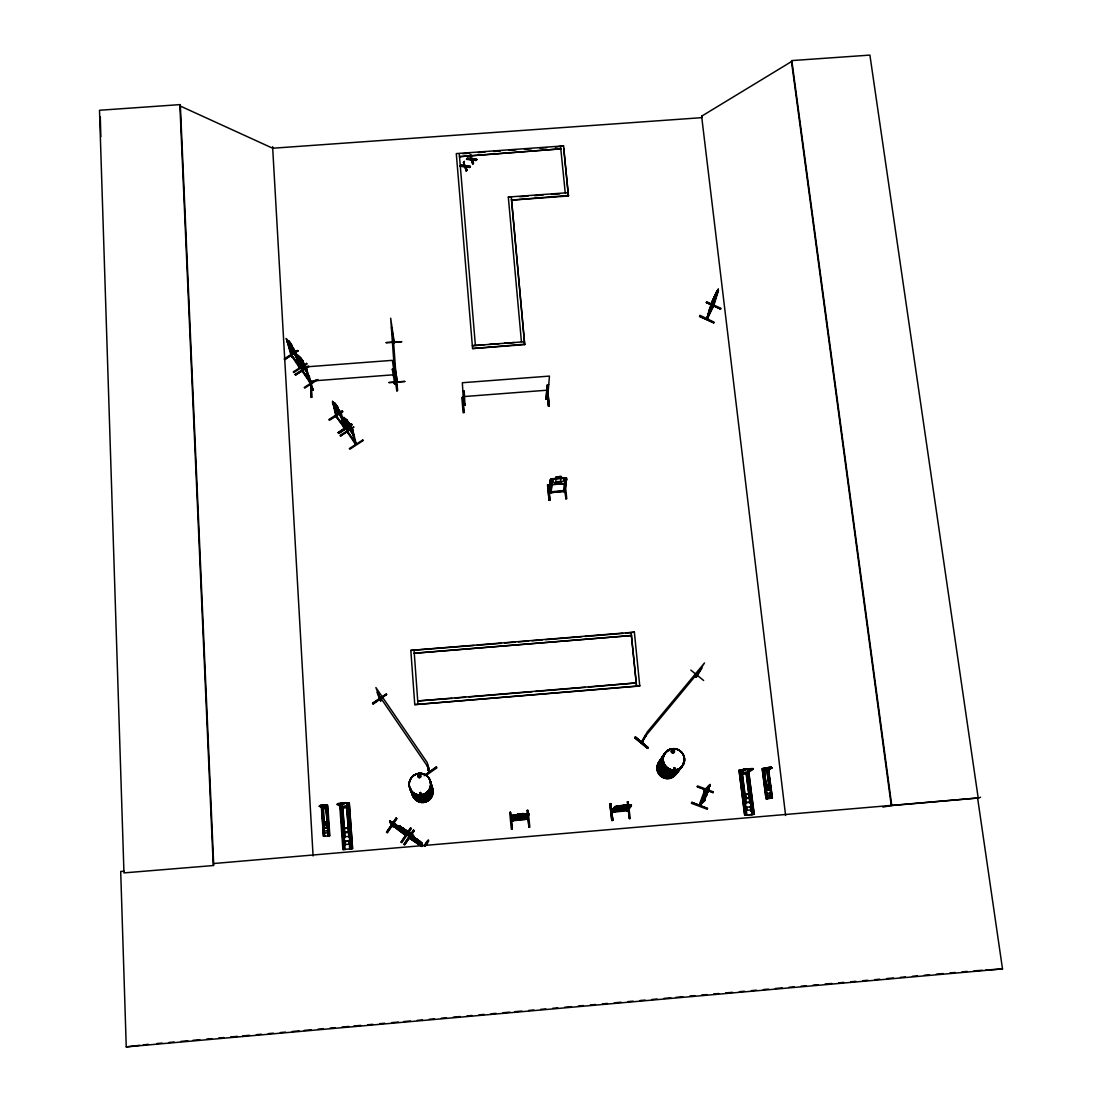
<?xml version="1.0" encoding="UTF-8"?>
<svg xmlns="http://www.w3.org/2000/svg" width="1102" height="1102" viewBox="0 0 1102 1102"><rect width="100%" height="100%" fill="white"/><g stroke="black" fill="none" stroke-linecap="round" stroke-linejoin="round"><path stroke-width="1.5" d="M707.883 791.401L707.525 791.925M568.439 195.977L568.205 192.685L508.311 197.038L511.3 196.817L524.69 344.623L472.579 348.563L456.283 153.591L563.563 145.905L568.439 195.977L511.535 200.109L568.48 195.44M549.981 483.323L550.504 479.439L552.35 478.723L550.408 479.494L550.077 483.365M671.779 751.22L672.757 752.57M671.862 751.592L672.33 750.586M674.383 767.584L673.914 768.962L675.361 768.948M674.093 751.33L673.804 752.225M673.845 768.246L674.148 769.044M675.54 768.328L675.402 769.031M552.35 478.723L564.927 477.786L561.111 478.309M710.101 784.624L707.071 788.302L702.897 801.788L702.993 800.451M702.718 801.719L702.814 800.383M555.931 479.081L561.028 478.585M521.411 341.537L508.311 197.038M524.428 341.758L472.331 345.697L484.095 344.802M418.374 776.276L418.498 775.367M418.416 776.8L420.055 777.13L420.358 775.767M420.551 776.373L419.89 775.064M419.779 793.082L419.848 793.798M420.248 793.523L420.303 792.751M326.729 822.726L324.966 822.409L324.663 824.186M560.574 146.69L565.243 192.905M563.563 145.905L555.422 147.062M546.289 399.117L546.027 397.863L547.694 397.836M547.735 398.359L546.11 398.965L547.295 385.342L548.7 384.694L547.239 384.805L546.041 398.566L547.735 398.359L545.903 398.469M510.515 812.215L512.278 828.911L511.342 829.103L509.675 812.298L510.515 812.215L512.168 828.938M547.474 397.794L547.529 398.855L546.11 398.965C546.385 396.624 548.149 398.828 546.33 398.552M549.278 405.977L547.722 391.003L549.292 406.004L548.424 406.073L547.06 391.045M512.003 815.576L526.839 813.607L511.796 815.397L511.672 817.064L513.628 817.188M511.562 819.241L511.686 817.629M511.466 820.012L511.975 815.384M526.329 818.717L527.114 814.295L528.643 814.13L527.899 819.13L511.603 820.88L511.962 815.907L513.504 815.742L513.27 820.701L511.617 820.714M411.129 838.319L410.467 838.994M393.772 826.459L389.943 821.238L393.524 826.128M548.328 484.77L549.953 500.184L549.072 500.267L547.542 484.894L548.452 484.577L549.953 500.184M513.504 815.742L512.981 820.081M528.643 814.13L527.83 818.552L513.215 820.108L527.762 819.172M391.885 826.004L393.207 826.693M550.683 479.439L549.567 492.897M565.202 490.996L550.78 492.69C554.595 475.816 548.989 476.973 549.388 492.746L549.554 492.814M550.821 492.635L552.074 480.403M556.097 477.001C553.411 480.334 562.681 473.102 561.276 478.075M556.262 477.042L555.711 481.767L560.684 481.367M557.13 477.221L560.353 476.973M517.113 816.348C515.502 816.554 531.054 815.204 521.301 815.273C533.354 813.056 507.554 815.714 518.987 815.521L515.171 816.554L519.882 816.072M517.485 814.047C516.342 814.846 524.18 814.02 523.106 813.441M517.293 816.348L517.072 818.083L522.196 817.574L522.472 815.838M517.678 814.047L517.444 815.824L522.651 815.273L522.927 813.483M560.339 483.985L561.29 476.656M561.483 476.753L561.097 478.048M704.316 790.809L705.115 791.112M705.308 790.203C702.856 790.01 705.803 792.448 705.528 789.666M704.825 800.617L704.784 798.95L704.825 800.617L699.908 805.342L705.5 789.9M518.202 816.348L521.535 816.017M699.536 804.97C703.902 799.143 693.461 811.706 704.591 800.024M704.922 789.624L699.26 804.915M700.045 803.551C703.572 804.667 708.944 789.679 709.619 785.822L708.434 789.666L709.068 789.032M771.152 767.047L764.623 768.425L766.896 768.122L765.601 768.562M563.687 490.431L563.48 491.23M564.816 491.52L566.552 479.191L565.078 479.315L563.37 491.561L565.133 491.423M565.863 482.29L566.387 478.213M564.844 477.841L566.566 478.185L566.015 482.07M765.27 768.686L764.03 770.601L767.681 770.243L771.965 767.998L767.653 770.022L764.003 770.367C765.215 767.267 766.593 768.232 765.614 767.805M550.862 492.208L549.264 492.346L564.913 490.9L566.552 479.191M565.326 485.087L566.772 498.765L565.891 498.834L564.458 483.241M766.331 768.535L765.353 768.425L766.758 767.86M765.463 768.397L766.262 768.617M743.96 769.761L745.048 769.568L744.098 769.761M522.651 815.797L522.596 816.527L517.127 816.541M527.293 810.425L528.065 810.356L529.855 827.12L528.932 827.216L527.376 810.411M528.01 818.538L526.398 818.483M526.219 819.309L527.114 814.295M527.61 817.45L527.872 816.003M527.638 817.629L527.899 816.196M528.133 815.122L528.409 813.634M528.147 815.301L528.423 813.827M527.817 817.615L528.065 815.99L527.817 817.615L525.902 818.318M528.313 815.094L528.588 813.607L526.784 813.813M528.34 815.287L528.588 813.607M397.243 381.43L397.106 381.512M394.213 341.744L394.364 343.094L390.673 318.216L393.634 359.114L397.34 381.843M391.527 327.597L393.827 343.135L393.758 342.323M528.932 827.216L527.197 810.356M643.058 741.37C641.268 739.414 644.023 741.742 642.259 742.39M343.562 803.689L344.32 803.482M344.155 803.578L344.389 803.33M324.195 806.099L326.247 805.493M324.663 805.686L323.988 805.686M706.726 318.437L711.906 302.251M706.837 318.106L707.622 316.77M713.862 305.667C712.25 303.587 712.512 310.034 713.669 305.874M712.677 306.356L713.407 306.576L712.705 306.425M709.743 785.988L710.17 784.445M428.857 769.995L428.32 770.45M380.052 698.847L375.892 687.552L427.218 762.543L429.794 771.689L427.314 764.774L428.168 770.394M380.713 700.927L380.245 699.247M674.259 768.108L674.92 768.838L674.906 767.915M708.985 787.186L708.517 789.459M706.354 302.54L720.501 309.001L706.354 302.54L706.713 301.796L720.86 308.271L720.501 309.001M336.317 415.757L344.031 426.515C346.538 430.551 341.909 425.289 345.133 428.155L341.372 413.76M346.91 431.571L355.45 444.175L354.679 442.508L356.166 443.514M348.204 432.26L347.833 433.224L347.543 431.281M713.931 301.232L708.393 313.671L709.729 308.092M340.821 413.897L344.54 428.402L335.766 415.936L336.179 415.289L336.73 417.107M335.848 416.06L336.62 417.382L337.212 416.942M708.118 317.004L707.25 317.555L714.978 294.785M713.903 297.774L707.319 319.001L708.007 317.734L707.167 317.528M713.104 301.493L714.495 297.967M713.972 298.959L714.509 297.113M712.457 307.114L718.325 289.179L717.636 289.95M712.925 792.696L713.228 791.828L697.525 785.919L697.222 786.787L713.008 792.476M713.352 305.102L712.898 305.86M712.953 307.334L717.981 290.294L717.898 291.727M718.49 290.515L713.6 306.012M882.826 807.077L891.27 805.59L791.498 61.574L791.815 60.582L869.905 55.1L978.19 797.972L213.636 863.527M310.144 381.154C307.94 381.526 312.596 381.705 310.323 382.67M310.86 382.38L311.205 397.367L312.086 397.299L311.081 382.339L310.268 382.366M311.039 382.821L302.43 370.699M298.656 365.988L299.689 367.737L294.909 351.869L298.683 366.456L300.185 367.365L295.377 351.634M299.372 367.572L300.019 366.732L298.683 366.167M310.475 383.179L301.865 370.823L302.279 370.189L309.566 381.581M302.086 371.291L302.843 372.366L303.353 371.718M299.441 367.531L290.983 355.078M291.148 355.602C290.997 357.998 293.697 355.643 291.768 356.621M697.318 786.69L713.049 792.503M326.895 823.635L325.751 824.668M418.319 775.629L418.429 776.538M421.487 793.66L420.565 792.31L419.738 793.578M397.326 381.926L397.216 380.837M393.69 342.488L394.364 343.094M394.42 342.998L394.282 341.84M709.261 786.167L710.322 784.927L704.247 791.208L709.812 786.373M320.448 805.176C330.655 804.859 319.938 804.364 320.834 805.824L319.249 806.347L322.652 807.683L326.371 807.339M691.78 802.421L691.422 803.303L707.167 809.212L707.553 808.276L691.822 802.339L707.388 808.579M708.972 788.77L706.465 794.652L709.151 788.839M707.291 788.385L702.704 800.507M703.779 800.699L709.399 784.982M702.897 801.788L707.305 793.95M713.283 299.62L716.934 292.14L711.864 304.111L714.495 297.953M631.115 632.686L636.584 686.284M634.366 632.162L639.766 686.023L414.765 704.619L410.826 650.387L634.366 632.162L625.991 633.099M328.396 827.409L326.798 805.397L325.903 806.003L326.771 805.631M714.082 301.314L713.104 303.381M715.267 297.568L710.239 307.816L716.52 294.317M699.55 316.37L699.99 315.337L714.068 322.142L713.71 322.872L699.55 316.37L713.738 322.817M613.47 812.326C614.503 809.984 609.254 812.505 613.373 811.582L616.238 807.008L614.709 807.174L612.106 812.215M711.933 304.221L709.564 309.814L711.63 304.689C709.688 306.576 715.845 297.223 713.297 299.62M712.65 302.416L711.548 303.408L714.316 298.821L716.989 290.928L714.826 295.35M714.978 297.471L714.137 299.028L714.661 296.824L712.567 301.232L715.487 295.749L709.826 308.271M718.325 289.179L711.685 302.306L715.928 293.669L713.862 301.039L709.84 309.483M710.928 305.957L712.181 303.133M550.945 492.704C551.634 491.024 548.383 491.161 549.388 492.746L564.968 491.437M707.815 788.357L704.206 798.454L707.264 794.101M347.295 805.961L341.716 806.499L338.81 804.364C332.281 803.537 351.318 801.54 346.799 803.592C351.428 803.124 338.038 802.848 340.821 803.868M311.563 389.557C312.954 387.477 314.401 390.59 311.935 390.204L305.034 366.952L392.367 360.34L395.838 383.813C397.629 382.174 392.808 381.898 394.571 383.895C397.698 384.35 394.53 381.168 394.654 383.331M713.035 302.54L712.484 303.67M711.975 303.766L713.931 299.661L710.873 307.293M712.787 301.369L714.799 297.278M713.283 305.24L706.809 318.643L713.035 305.805M706.451 302.224L720.57 308.822M716.286 293.091L717.857 289.881M695.968 676.091C696.574 679.163 695.913 673.529 697.208 675.912M381.182 700.596L377.573 692.084L380.534 700.776L381.113 700.114M641.667 741.591L647.273 731.962L704.495 662.949L696.574 675.554M648.169 747.555L635.289 736.976L634.669 737.775L647.549 748.354L648.128 747.652L635.317 736.949L648.045 747.748M707.085 788.426L708.311 786.084M354.637 442.577L354.83 443.307M346.91 431.901L347.764 433.086L348.232 432.108M336.578 417.231L337.308 416.942M311.108 383.014L310.309 381.306M291.052 355.478L287.071 340.752L292.471 356.538M642.604 740.778L646.02 734.69L642.19 742.335M642.011 742.417L646.475 735.075M612.795 820.343L611.817 820.522L609.833 803.799L610.811 803.606L612.795 820.343L610.756 803.702M690.816 670.112L703.655 680.499M627.699 807.367L629.407 807.367L628.388 809.061C625.564 808.551 609.957 814.681 612.919 809.006L629.242 807.573M612.009 810.7L612.919 809.006M612.175 810.493L613.111 809.185M613.773 808.193L628.292 807.353C626.666 805.7 611.004 812.477 614.709 806.65L616.872 806.237M613.786 808.372L614.902 806.636M611.885 811.747L614.916 806.816M695.72 676.724L701.492 667.798L696.34 676.959M674.328 767.998L674.41 768.741M696.161 677.096L701.946 668.17M613.18 811.43L613.291 812.367M616.238 807.008L613.291 812.27L612.147 812.491M715.432 295.887L716.093 295.116L715.597 295.956M618.98 807.711L617.395 807.862L621.542 806.802C609.695 807.036 637.686 804.212 623.842 806.554C632.107 807.683 619.338 805.741 618.718 808.262L615.839 808.73L615.192 809.777L622.726 809.433L626.473 807.656L624.255 807.367M619.104 807.876L617.919 809.502L623.029 808.992L623.718 807.931M620.977 805.259L619.779 807.119L624.958 806.568L625.674 805.479M620.619 806.03L626.225 804.887L625.826 805.479M421.019 793.592L420.069 793.233M626.515 810.769L629.779 805.562L631.391 805.989C624.435 814.199 632.383 807.725 613.621 811.458M418.471 775.753L419.903 775.105M622.079 807.532L621.349 807.862M745.847 768.893C744.635 770.973 747.184 767.543 743.327 769.141L742.225 769.843L743.34 770.16L741.687 772.667L747.17 772.144L753.355 768.617L744.057 769.058M627.713 805.287L627.548 801.898M743.382 770.518L741.729 773.012L747.211 772.488C763.893 765.201 739.58 770.491 743.34 770.16M511.535 820.287L511.603 820.88M624.448 807.325L618.925 807.876L624.228 807.174M626.198 804.708L625.812 805.287L628.457 805.19L624.655 807.022L617.01 807.408L617.685 806.333L620.591 805.851M626.391 804.667L620.44 806.03M416.473 838.897L411.9 835.55M422.452 846.102L421.667 843.085L420.385 842.217L421.777 846.488L409.558 838.264L407.63 833.319M420.909 843.347L409.972 836.129L407.575 833.057L409.09 834.214M419.931 841.377L421.46 842.741L419.821 841.529M421.556 842.589L422.025 844.008L420.688 843.416M424.284 845.744C428.582 837.217 431.13 839.393 425.055 846.322M424.477 845.923L428.279 840.261M391.32 821.637C383.923 818.428 404.875 836.129 405.908 834.737L403.663 830.15L391.141 821.734L394.254 823.621M403.208 831.046L392.408 823.69M392.45 825.481L405.564 835.22L403.8 830.674L402.175 830.316L404.255 834.31M405.715 835.316C402.588 833.718 405.784 833.815 405.908 834.462M404.324 834.448L404.572 833.732M401.1 842.121L410.605 827.946L411.418 828.566L401.872 842.644L401.1 842.121L410.605 827.946M410.082 836.184L408.25 834.393M421.584 846.295L410.633 838.966L409.062 834.489L407.781 833.622M403.993 844.325L413.484 830.192L403.993 844.325L404.709 844.807L414.256 830.715L413.484 830.192M414.145 830.632L404.599 844.724M410.633 838.966L409.724 837.327M386.568 832.203L396.141 818.152L386.568 832.203L387.284 832.685L396.72 818.538M387.284 832.685L396.844 818.634L396.073 818.111M393.497 825.963L393.097 826.817M398.525 826.431L393.965 823.098M398.648 826.872L401.968 829.117L399.571 825.949M389.709 820.646L392.395 823.897M401.886 828.993L412.768 836.28M413.319 835.44C415.33 838.925 410.261 831.418 408.443 831.969M400.205 827.492L399.42 825.839L408.594 832.065L402.519 827.905L405.756 830.522M411.749 834.242L399.31 825.99M626.432 810.19L626.859 810.824M626.68 810.755L629.779 805.562M629.214 807.38L626.322 809.777M296.576 357.062L289.688 347.585L296.424 357.158L296.934 356.552C298.146 352.268 278.283 328.685 289.427 343.149C285.914 334.677 296.81 353.77 288.889 341.028M628.209 809.075L629.407 807.367M630.206 806.623L631.267 805.08L629.738 805.066M628.168 807.353L631.46 805.052L629.71 804.873M615.164 811.403L628.112 810.011L631.322 805.397M547.529 398.855L549.457 376.099L462.344 382.738L463.68 405.44L464.934 405.178L464.231 391.127L462.771 391.251L464.231 391.127M628.209 801.829L630.248 818.552L629.325 818.648L628.112 808.62M463.653 404.875L464.741 404.792M463.267 404.31L465.016 404.158M394.488 382.683L394.736 383.827M647.549 748.354L634.697 737.761M313.037 390.025L309.083 375.562L307.665 376.209L309.083 375.562M707.443 318.767L713.779 305.461M646.02 734.69L645.524 736.246M695.817 676.6L696.74 675.485M696.505 676.945L697.387 675.802M643.664 738.326L699.605 670.856M460.126 166.237L460.911 164.997L464.658 165.562L460.925 165.369L460.126 166.237L464.892 166.912L466.27 171.058L467.014 169.873L466.27 171.058M464.658 165.934L463.515 162.6L464.245 161.415C461.917 168.413 472.882 164.432 469.562 167.518L465.87 166.609L469.548 167.146L470.347 166.292M466.573 159.308L467.358 158.068L471.105 158.619L467.372 158.44L466.573 159.308L471.325 159.983L472.717 164.115L473.461 162.931L472.331 159.666L475.995 160.217L476.78 159.363L472.097 158.688L476.78 159.363M470.706 154.872L469.948 155.671L470.692 154.487L472.111 159.06M463.515 162.6L464.245 161.415M472.717 164.115L473.461 162.931M472.331 159.666L475.995 160.589L476.794 159.735M712.498 302.871L713.187 302.155M709.922 784.555L704.977 789.459M710.322 784.927L705.432 790.065M708.476 789.941L707.346 793.109M699.729 803.854L703.544 800.148M702.787 801.54L704.426 799.969M767.033 784.886L766.593 786.36L767.942 787.131M739.07 770.215L744.718 815.273L739.043 770.215L740.145 769.719L743.974 795.079M745.902 769.292L742.748 770.133L744.649 769.072M748.368 768.934L747.239 769.389L748.368 768.934L754.236 814.323L744.718 815.273M421.281 793.798L419.903 793.729M748.01 773.824L748.947 773.494L740.337 774.623L741.357 774.224L740.489 769.94L739.773 770.078L745.296 815.191L739.814 770.105M768.149 768.135L762.584 768.686L767.777 768.122M763.534 771.593L763.369 768.369L766.166 790.286M768.177 771.152L763.052 771.689L763.755 771.414M742.803 794.211L751.054 793.412M764.788 784.679L770.229 784.197M765.132 787.765L770.629 787.241M765.477 790.465L770.959 789.941M744.456 807.449L752.721 806.65M765.862 793.523L771.414 792.944M744.842 810.507L753.107 809.722M766.179 795.52L771.62 795.024M745.462 815.177L753.768 814.254L747.927 770.518M767.86 769.871L771.648 798.165L772.378 798.082L768.425 767.887M326.536 805.3L323.795 805.397L324.649 805.245M428.279 770.697L429.229 772.034L427.314 764.774M428.926 770.326L429.229 771.882L429.036 770.16M424.105 775.698L436.392 766.951L436.943 767.818L425.964 775.491M425.565 774.913L436.392 766.951M344.182 802.821L343.617 803.069M373.082 703.985L372.559 703.241L386.623 694.343L373.082 703.985L386.609 694.37M372.6 703.283L386.265 693.874M341.964 418.691L333.672 405.894L342.446 418.361M549.072 500.253L547.625 484.866M362.641 439.877L363.123 440.566L349.844 449.23L349.348 448.542L362.751 440.015M343.562 426.805L344.361 427.053M346.359 424.931L353.246 434.711L346.359 424.931L343.838 417.534L352.874 430.055L347.047 421.804L350.56 428.719L349.816 425.716M338.218 432.535L351.442 423.829L338.286 432.769M338.713 433.389L351.979 424.752L338.713 433.375L338.218 432.7L351.428 423.802M347.736 431.695L346.882 431.708M353.728 427.066L340.546 435.993L353.756 427.094L340.05 435.304L340.546 435.993M355.175 442.329L347.667 431.75L347.061 432.136M352.199 430.042L355.519 444.134M353.77 434.422L353.163 434.546M333.41 402.409L332.473 401.417L340.366 411.955L335.669 405.66L339.223 412.644L338.424 409.558M329.346 419.917L342.708 411.611L329.443 420.206L328.961 419.518L342.226 410.908M341.468 413.87L340.339 411.941M346.992 432.177L344.182 418.677L348.397 432.921M344.885 418.347L346.758 421.35C343.879 413.842 354.376 431.943 346.235 419.518M344.995 419.834L343.714 418.98M344.954 421.901L346.565 424.89M346.648 421.157L346.386 419.421M344.981 427.92L335.958 416.363L332.845 402.574L337.198 417.011M333.493 402.202L335.366 405.205C332.418 397.56 342.929 415.716 334.815 403.332M333.644 403.731L332.377 402.877M316.205 379.777L304.248 387.422L304.731 388.111L317.913 379.501M299.234 360.134L306.563 371.539M300.763 363.302L306.7 371.443M302.967 361.015L303.422 362.971L302.568 360.63M306.521 363.357L307.003 364.046L293.779 372.517L293.297 371.842L306.631 363.495M295.102 374.404L308.353 365.947L308.808 366.608L295.584 375.079L295.129 374.418M304.758 368.991L295.446 374.873L304.758 368.853M307.802 373.853L306.893 368.894M292.361 346.978L291.727 345.078M294.344 349.789L289.771 343.672L293.504 350.877L292.471 347.502M284.674 359.555L297.788 350.808L284.674 359.555L284.192 358.866L297.43 350.45L297.884 351.111M284.578 359.39L297.802 350.946M298.835 356.194L297.788 355.34L298.683 356.29M302.017 371.333L298.215 356.58L303.394 372.063M303.284 371.76L299.014 357.709M300.116 356.952L303.036 361.098L298.628 356.166L306.439 367.627M291.92 356.704L287.856 341.882M180.384 106.095L213.733 865.511L123.961 872.894L99.497 110.269L179.86 104.621L180.384 106.095L272.69 148.233L701.905 117.652L701.726 116.137L791.498 61.574M745.145 769.044L744.249 768.755M891.27 805.59L978.19 797.972M343.425 803.482L344.499 803.482M977.446 798.578L980.573 797.256M525.874 818.125L527.789 817.436M628.14 807.174L630.385 806.609M396.486 380.727L396.637 382.063L394.392 367.297M550.697 479.604L552.529 478.984M610.618 803.702L612.74 820.425M765.614 768.314L764.595 768.7L765.298 768.921M563.701 490.514L563.769 491.203M463.35 404.186C465.567 402.602 464.975 407.464 464.686 404.035M394.282 382.752L396.114 383.11L394.53 383.248M556.097 478.53L553.356 479.232L553.039 481.973L555.573 482.924L560.532 482.538L563.342 481.161L563.701 478.42L561.097 478.13M431.915 787.338L432.067 787.283A10.565 10.441 -51.8 0 1 425.62 800.713A10.565 10.441 -51.8 0 1 412.258 794.377M767.267 784.776L768.879 785.506M310.916 382.063L311.219 397.34M673.35 752.514L671.972 751.771M462.606 397.285L463.983 412.561L463.102 412.63L461.848 397.588L462.633 397.271L463.983 412.561M323.079 805.796L327.735 805.369L329.842 835.771L328.988 835.839L328.424 830.798L328.272 835.895L325.916 805.548M328.548 827.395L327.335 805.383L323.616 805.975M348.177 803.124L349.279 803.014L352.612 848.623L342.901 849.601L339.623 803.978L347.888 803.041L349.857 828.484M342.364 803.716L341.455 803.799M395.756 383.317L394.406 383.772L395.99 383.648M346.345 803.289L347.529 803.193M349.238 803.027L352.502 848.65M744.415 769.623L744.952 769.554M322.17 805.934L324.484 836.308L325.365 836.225M324.525 836.308L322.9 807.504M616.9 806.43L614.709 806.65M741.798 769.967L740.64 770.064L741.412 769.954M768.356 769.775L772.034 798.096L766.441 798.661L763.011 768.673L762.185 768.741L766.055 798.73L762.253 768.741M763.369 768.631L763.714 768.576M350.78 848.816L349.665 848.912L349.251 840.454M766.028 798.73L772.02 798.082M766.896 798.647L766.221 793.647M767.323 793.536C769.224 799.928 766.166 800.3 766.455 793.619M770.45 798.275L771.317 798.192L770.629 793.206M766.868 767.901L765.959 767.984M517.596 814.598L514.772 815.094L514.662 816.114L522.582 815.714L525.434 814.97L525.599 813.937L522.83 814.047M747.542 815.012L746.495 815.108M517.224 816.899L514.441 817.353L514.331 818.359L522.141 818.001L524.951 817.298L525.117 816.279L522.389 816.375M609.861 803.785L611.844 820.522M326.151 805.493L327.997 835.95L327.556 830.88M347.695 806.568L349.458 828.525L347.709 802.807L348.687 803.027M745.847 769.527L746.798 769.444M767.047 768.232L767.309 768.232M321.508 805.727L324.277 836.322L321.949 805.686M344.099 849.49L343.507 849.449M344.664 849.435L345.656 849.339M345.091 849.366L341.978 805.383M351.428 848.747L348.576 803M767.515 798.564L767.185 793.564M772.35 798.096L767.998 767.929M746.908 815.039L741.37 769.926M751.523 814.585L752.501 814.488M751.95 814.516L746.812 772.75M753.134 814.419L748.175 770.808M124.071 871.186L120.697 871.475L126.248 1046.9L139.885 1045.288M143.288 1044.889L148.412 1044.283M627.313 801.939L628.223 801.843M517.513 814.24L523.133 813.634M512.031 816.499L513.56 816.334M527.169 814.888L528.712 814.722M614.778 807.766L616.307 807.601M629.862 806.154L631.391 805.989M612.051 811.637L613.304 811.361L613.442 812.174M611.954 812.326L628.181 810.604M629.394 818.566L627.465 801.912M336.73 417.451L332.611 401.321M355.657 443.899L356.001 443.293M526.246 815.99L513.477 817.436L526.343 815.962M340.835 803.716L336.854 804.446L341.744 806.843L347.323 806.306L346.799 803.592M340.105 805.08L340.325 808.152L341.165 808.331M739.773 770.078L747.982 769.292M322.831 822.216L328.424 821.679M323.038 825.302L328.603 824.737M341.992 828.277L350.34 827.423M323.437 831.142L329.043 830.605M323.589 833.208L329.181 832.671M323.795 836.308L329.47 835.784L327.101 805.19M343.163 844.793L351.524 843.939M156.966 1043.525L162.104 1043.071M168.964 1042.464L174.102 1041.996M180.948 1041.39L187.808 1040.784M192.946 1040.329L199.793 1039.709M206.653 1039.103L211.791 1038.649M218.637 1038.043L223.775 1037.588M230.621 1036.968L237.481 1036.362M242.619 1035.908L249.465 1035.288M256.325 1034.682L261.463 1034.227M268.309 1033.621L273.448 1033.166M280.307 1032.546L285.446 1032.092M292.292 1031.486L299.138 1030.88M304.276 1030.411L311.136 1029.805M317.982 1029.199L323.12 1028.745M329.98 1028.125L335.118 1027.67M341.964 1027.064L348.824 1026.458M353.962 1025.99L360.809 1025.383M367.655 1024.777L372.793 1024.323M379.653 1023.703L384.791 1023.248M391.637 1022.642L398.497 1022.036M403.635 1021.568L410.481 1020.962M417.327 1020.356L422.479 1019.901M429.325 1019.281L434.463 1018.827M441.31 1018.22L446.448 1017.766M453.308 1017.146L460.154 1016.54M467.014 1015.934L472.152 1015.479M478.998 1014.859L484.136 1014.405M490.996 1013.799L496.134 1013.344M502.98 1012.738L509.827 1012.118M514.965 1011.664L521.825 1011.057M528.671 1010.451L533.809 1009.983M540.669 1009.377L545.807 1008.922M552.653 1008.316L557.791 1007.848M564.651 1007.242L571.497 1006.636M578.343 1006.03L583.481 1005.561M590.341 1004.955L595.479 1004.501M602.326 1003.894L607.464 1003.426M614.324 1002.82L621.17 1002.214M628.016 1001.608L633.168 1001.139M640.014 1000.533L645.152 1000.079M651.998 999.473L657.136 999.004M663.996 998.398L670.842 997.792M675.981 997.338L682.841 996.718M689.687 996.112L694.825 995.657M701.685 995.051L706.823 994.596M713.669 993.976L718.807 993.522M725.653 992.916L732.513 992.31M739.359 991.69L744.497 991.235M751.357 990.629L756.495 990.175M763.342 989.555L768.48 989.1M775.34 988.494L782.186 987.888M789.032 987.268L794.17 986.813M801.03 986.207L806.168 985.753M813.014 985.133L818.152 984.678M825.012 984.072L831.858 983.466M838.705 982.846L843.856 982.392M850.703 981.786L855.841 981.331M862.687 980.711L867.825 980.257M874.685 979.65L879.823 979.196M886.669 978.576L893.529 977.97M900.375 977.364L905.513 976.909M912.36 976.289L917.511 975.835M924.358 975.229L929.496 974.774M936.342 974.168L943.202 973.548M950.048 972.942L955.186 972.487M962.046 971.881L967.184 971.413M126.248 1046.9L1002.503 968.906L977.639 798.206M550.972 491.781L563.356 490.734M550.711 492.305L549.43 492.332M550.656 481.078L552.13 480.954M566.607 479.728L565.078 479.315M392.298 369.266L393.745 369.142L392.298 369.266L394.736 383.909M395.535 375.92L396.417 375.851L397.602 390.769L396.72 390.838L395.756 375.865M311.728 389.543L313.161 389.419M313.188 389.943L311.604 390.067M547.033 390.824L548.424 406.073M547.143 391.045L546.923 391.1M463.432 404.296L463.501 405.302L464.934 405.178M473.888 645.496L410.826 650.387M477.304 645.221L501.231 643.279M504.647 642.989L514.909 642.163M518.326 641.874L528.574 641.047M531.99 640.758L542.253 639.931M545.669 639.656L581.553 636.722M584.983 636.446L622.575 633.375M451.889 698.365L417.686 700.968L636.364 682.909L588.468 687.083M455.305 698.076L465.54 697.235M468.956 696.96L532.128 691.739M535.544 691.45L585.052 687.372M639.863 685.802L414.765 704.619M386.168 342.791L401.858 341.689L386.155 342.502M397.064 380.837L396.568 381.967M388.992 382.422L404.792 381.485M404.792 381.416L389.034 382.683M556.29 477.221L561.304 476.822M552.46 478.929L556.111 478.695M464.755 396.5L546.509 390.246M489.136 344.43L499.22 343.659M504.261 343.287L514.345 342.515M524.717 344.182L472.579 348.563M309.263 381.196L394.626 374.708M701.616 116.151L785.602 815.494M462.702 153.701L469.576 153.206M478.158 152.599L485.032 152.104M493.613 151.484L500.473 151.002M509.069 150.382L515.929 149.886M524.511 149.28L531.384 148.784M539.966 148.164L546.84 147.682M519.648 196.748L528.01 196.142M534.704 195.66L543.066 195.054M551.427 194.448L559.802 193.842M973.989 970.848L982.378 970.27M985.739 970.049L1002.503 968.906M754.099 814.337L748.533 770.959M766.758 798.661L762.68 768.659M770.56 767.543L771.951 767.653M770.587 767.777L771.979 767.887M526.274 816.183L528.078 816.169M564.555 483.434L565.891 498.834M325.779 824.709L324.635 824.158M673.115 750.269L673.845 750.806M419.476 777.227L418.278 776.524M291.507 355.175L290.928 355.299M291.438 354.789L299.124 365.699L291.755 355.395L286.768 339.388M291.755 355.395L300.033 367.145M302.609 372.187L303.133 371.25M336.482 416.914L337.047 416.363M355.243 442.66L354.899 443.266L351.29 427.824L349.678 425.179M312.844 388.868L313.037 390.108M563.714 491.616L563.37 490.61M319.911 806.251L319.236 806.113L320.834 805.824M466.559 158.922L471.325 159.611L472.703 163.743M460.113 165.865L464.879 166.54L466.256 170.686M467.234 166.223L470.361 166.664M511.851 817.037L513.656 817.367M613.952 808.165L615.453 808.524M611.996 810.507L613.662 810.852M564.858 478.006L566.566 478.144M393.758 343.053L393.524 341.964M673.047 750.49L673.832 751.151M771.152 766.992L767.474 767.626M526.301 819.241L526.177 818.579M513.16 820.026L513.105 820.714M403.084 830.963L404.365 831.514L402.974 831.115M412.644 836.184L413.953 836.762M412.658 836.432L413.842 836.928M420.785 843.25L422.121 843.856M712.126 303.215L710.776 306.053M404.53 830.054L409.613 833.58M406.693 831.101L409.806 833.553M389.612 820.811L391.21 821.789M396.83 390.755L395.604 375.644M306.094 368.757L302.361 364.266L299.496 357.475L300.777 358.949M394.42 823.745L392.202 822.34L395.287 825.329M412.313 836.17L410.068 834.751L419.49 841.79L416.666 839.145M404.007 829.131L401.775 827.712L411.198 834.834L408.332 832.12M402.175 830.316L403.456 831.183M408.718 834.999L407.437 834.118L409.297 838.085M410.082 835.963L421.322 843.595M392.532 825.315L393.703 826.238M409.792 837.603L421.956 845.909L420.385 842.217M340.697 414.724L335.325 408.002L336.744 408.787L334.374 404.227L339.361 411.349L337.956 410.509C345.546 423.65 333.41 405.701 334.195 403.566L335.518 405.109L334.967 403.236M410.275 834.049L410.867 834.421M352.034 430.813L346.62 424.036L348.094 424.89L345.739 420.372L350.753 427.507L349.306 426.612C356.828 439.629 344.747 421.846 345.56 419.697L346.91 421.253L346.496 419.614M398.759 826.707L401.693 829.434L395.067 824.916L394.13 823.222M401.913 829.09L403.552 830.316M411.583 834.366L413.209 835.605M390.535 822.092L392.505 823.745M401.996 829.048L399.42 825.839M291.603 356.111L292.016 356.841M302.582 370.713L309.07 379.914M302.595 370.823L297.939 355.243M310.461 381.815L308.849 377.104M355.395 442.673L356.235 444.051L352.778 429.932M287.65 340.311L286.864 339.554L288.38 344.416M286.727 339.65L287.498 340.408M343.838 417.534L344.788 418.553M410.881 838.14L409.062 834.489M291.534 356.153L292.195 355.726M351.869 848.595L348.356 802.738M342.612 837.038L350.959 836.184M322.307 808.923L327.019 808.469M289.578 343.053L288.325 341.606L294.702 353.466L292.154 348.645L293.394 349.265L288.49 342.267L290.969 346.965L289.73 346.4L294.95 352.929L292.292 346.896M340.325 808.152L348.921 807.656L348.232 807.656M305.833 369.266L300.832 362.172L302.127 362.792L299.675 358.122L304.538 365.037L303.325 364.487L305.86 369.253M342.212 410.922L342.708 411.611M351.497 424.077L351.979 424.752M337.57 407.478L335.642 404.406M302.747 361.222L300.818 358.136M286.589 341.041L287.388 342.171M297.747 356.883L298.546 358.012M306.425 369.198L305.626 368.054L310.64 383.303L308.712 376.967M347.502 431.653L356.111 443.748M426.818 765.105L427.7 766.372M378.633 694.935L428.788 768.218M303.491 362.806L305.13 365.465M338.273 409.007L339.898 411.652L343.7 427.493M306.521 367.751L300.956 359.541L304.648 366.69L303.67 363.398M294.165 349.885L295.322 351.841M389.612 821.734L392.092 826.238M389.874 820.756L390.687 822.188M398.483 826.183L399.379 827.85M402.519 829.806L404.654 833.883M403.511 830.054L404.214 831.418L403.663 830.15M403.401 830.219L404.103 831.569M403.69 828.332L404.586 830.261L408.883 833.236L408.084 831.624M407.464 833.208L408.153 834.558M407.74 833.167L408.401 834.503M412.065 835.674L417.162 840.206L416.432 838.65M411.969 835.839L409.021 834.159L420 841.405L416.336 838.815M289.743 347.612L288.297 344.292L289.881 347.529M413.057 835.509L413.691 836.817M413.167 835.344L413.787 836.666M421.295 842.644L421.873 843.898M421.405 842.493L422.796 845.606M380.369 700.734L377.091 692.414M472.331 160.052L473.474 163.303M465.87 166.609L467.028 170.245M469.948 155.299L471.105 159.005M463.501 162.228L464.658 165.562M325.889 805.769L326.385 807.573L322.666 807.918L320.572 806.278M289.592 342.212L291.341 344.692M306.549 369.308L307.926 373.991M337.116 416.322L337.281 417.148M337.846 407.341L338.204 409.186L337.419 406.927M343.989 417.438L347.929 433.224M417.975 704.357L414.077 650.387M347.061 420.592L348.838 423.127M349.265 423.554L349.61 425.358M791.815 60.582L891.738 805.355M767.626 769.885L770.243 789.872M767.515 769.899L770.091 789.886M770.532 793.206L771.276 798.192L767.295 769.871M766.923 769.954L769.499 789.941M766.799 769.967L769.403 789.941M764.32 770.229L766.896 790.217L764.182 770.243M763.741 768.549L767.612 798.551M762.942 768.411L765.821 790.313M747.624 770.794L750.6 794.404M750.834 797.752L751.66 802.752M751.881 806.099L752.721 811.086M747.308 772.777L750.104 794.446M751.151 802.793L750.476 797.793L750.944 802.821M751.523 806.141L752.211 811.141M747.156 772.791L749.883 794.473M751.371 806.154L752.005 811.155M746.674 772.791L749.415 794.487M749.842 797.82L750.476 802.835M750.889 806.168L751.523 811.168M746.261 772.874L749.002 794.556M749.429 797.903L750.049 802.903M750.476 806.237L751.109 811.237M746.068 772.888L748.837 794.57M749.222 797.917L749.897 802.917M750.283 806.251L750.944 811.265M742.514 774.954L745.076 794.969M745.448 798.316L746.123 803.317M746.495 806.664L746.963 809.998M742.349 774.968L744.869 794.997M745.283 798.33L745.916 803.344M746.329 806.678L746.757 810.011M741.247 769.967L745.448 803.344M745.861 806.692L746.274 810.025M744.194 798.427L745.021 803.427M745.241 806.774L745.861 810.094M740.145 769.719L743.478 795.121M743.85 798.468L744.525 803.468M744.897 806.816L745.351 810.149M740.544 773.452L743.258 795.148M743.685 798.482L744.305 803.496M744.732 806.829L745.145 810.163M627.823 807.518L614.999 808.799M631.46 636.033L636.419 684.617M563.687 148.15L567.998 191.569M545.945 397.974L545.945 398.979M511.521 817.822L511.356 819.075M511.438 199.063L524.69 344.623M392.959 333.438L395.866 373.509M348.425 806.499L350.023 828.47M350.271 831.845L350.643 836.914M350.891 840.289L351.262 845.358M350.064 831.858L350.477 836.928M350.67 840.303L351.083 845.372M349.747 831.886L350.119 836.955L349.541 831.914M350.367 840.344L350.739 845.413L350.16 840.358M346.951 803.165L350.284 848.802M347.144 806.581L348.742 828.552M348.99 831.927L349.362 836.997M349.596 840.385L349.968 845.454M346.799 806.664L348.397 828.621M348.645 831.996L349.003 837.065M346.593 806.678L348.232 828.635M348.425 832.01L348.838 837.079M349.045 840.468L349.334 843.843M342.805 807.077L344.237 827.354M344.513 830.729L344.967 837.492M345.243 840.867L345.449 844.256M342.598 807.091L344.072 827.382M344.43 832.451L344.802 837.52M345.036 840.895L345.284 844.27M342.088 805.41L343.672 827.382M344.031 832.451L344.403 837.52M344.65 840.895L344.885 844.284M343.287 829.145L341.413 805.507L343.066 829.172M343.893 837.603L343.356 832.547L343.686 837.616M343.976 840.991L344.334 846.061L343.92 840.991M340.945 805.259L342.722 829.2M343.011 832.575L343.328 837.658M343.617 841.033L343.934 846.102L343.411 841.046M340.849 805.562L342.557 829.227M342.805 832.602L343.163 837.672M340.752 805.011L340.973 808.097M340.463 805.562L343.617 849.504L340.339 805.383M328.671 830.784L329.14 835.839M326.633 807.174L328.162 827.423M325.889 807.243L327.459 827.492M323.368 807.518L324.759 827.781M322.528 807.601L324.401 832.919M321.688 805.92L323.492 836.404L321.288 806.017M272.607 146.704L313.078 855.965M463.584 404.117L463.68 405.44M179.86 104.621L213.223 865.249M459.272 153.949L475.361 345.009M100.282 116.729L100.847 136.689M431.543 786.153A10.731 10.593 -50.6 0 0 430.978 783.426A10.758 10.621 -50.6 0 1 423.058 797.517A10.91 10.772 -50.6 0 1 410.082 787.875M431.378 788.936A10.731 10.593 -50.6 0 1 410.288 787.944A10.758 10.621 -50.6 0 0 423.058 797.517A10.91 10.772 -50.6 0 0 431.116 783.288A10.91 10.772 -50.5 0 1 423.044 797.504A10.91 10.772 -50.5 0 1 410.054 787.792M430.028 782.103A10.648 10.524 -50.9 0 1 424.738 798.137A10.648 10.524 -50.9 0 1 410.743 789.032M429.394 779.224A10.979 10.841 -50.1 0 1 425.262 795.176A10.979 10.841 -50.1 0 1 410.068 789.156M430.923 783.178A10.758 10.634 -50.5 0 1 422.989 797.283A10.758 10.634 -50.5 0 1 410.178 787.71M430.579 781.965A10.827 10.689 -50.1 0 1 423.953 795.754A10.827 10.689 -50.1 0 1 410.275 789.266M430.51 781.717A10.841 10.703 -50 0 1 423.871 795.52A10.841 10.703 -50 0 1 410.178 789.018M412.355 794.597A10.552 10.428 -51.9 0 0 425.689 800.934A10.703 10.579 -51.9 0 0 432.26 787.338A10.552 10.428 -51.9 0 1 425.689 800.934A10.703 10.579 -51.9 0 1 412.189 794.57M430.097 782.324A10.648 10.51 -51 0 1 427.287 797.063A10.648 10.51 -51 0 1 412.603 794.404M411.377 791.952A10.648 10.51 -51 0 1 410.812 789.252M430.593 783.384A10.786 10.648 -51.4 0 1 425.234 799.611A10.786 10.648 -51.4 0 1 411.06 790.396M431.722 786.07A10.607 10.469 -51.4 0 1 413.071 795.685A10.621 10.497 -51.4 0 0 427.7 798.344A10.621 10.497 -51.4 0 0 430.51 783.618M432.246 787.269A10.717 10.579 -51.8 0 1 425.689 800.934A10.717 10.579 -51.8 0 1 412.162 794.501M431.681 785.836A10.634 10.51 -51.4 0 1 423.843 799.777A10.634 10.51 -51.4 0 1 411.184 790.299M683.378 762.612A10.8 10.565 46.2 0 1 667.275 769.719A10.8 10.565 46.2 0 1 666.558 751.95M671.71 750.09A10.8 10.565 46.2 0 1 674.493 750.214A10.937 10.703 46.3 0 0 671.573 750.118M676.476 771.042A10.786 10.552 46.3 0 1 662.894 756.44M664.354 754.099A10.786 10.552 46.3 0 1 666.366 752.225M671.517 750.366A10.786 10.552 46.3 0 1 674.286 750.503M682.386 765.532A10.786 10.552 46.3 0 1 678.915 769.761M683.392 762.804A10.937 10.703 46.3 0 1 672.909 771.731A10.937 10.703 46.3 0 1 662.095 762.749A10.937 10.703 46.3 0 1 668.831 750.724M681.353 766.827A10.731 10.497 46.5 0 1 664.988 770.436A10.731 10.497 46.5 0 1 665.429 753.603M681.353 767.061A10.868 10.634 46.5 0 1 664.782 770.711A10.868 10.634 46.5 0 1 665.222 753.658M681.422 766.992A10.868 10.634 46.5 0 1 664.837 770.642A10.868 10.634 46.5 0 1 665.277 753.575M680.099 768.452A10.676 10.441 46.8 0 1 663.817 772.047A10.676 10.441 46.8 0 1 664.244 755.283M677.702 771.29A10.717 10.483 46.6 0 1 663.239 755.738M681.146 767.088A10.717 10.483 46.6 0 1 679.714 769.43M678.901 769.926A10.593 10.359 47.1 0 1 662.757 773.48A10.731 10.51 47.1 0 1 663.17 756.647M663.184 756.867A10.593 10.359 47.1 0 0 662.757 773.48A10.731 10.51 47.1 0 0 679.107 769.899M677.909 771.18A10.524 10.304 47.3 0 1 662.963 775.532A10.524 10.304 47.3 0 1 660.305 760.008M677.716 771.428A10.524 10.304 47.4 0 1 661.668 774.968A10.662 10.441 47.3 0 1 662.082 758.231M662.095 758.452A10.524 10.304 47.4 0 0 661.668 774.968A10.662 10.441 47.3 0 0 677.909 771.4A10.676 10.441 47.3 0 1 661.696 774.913A10.676 10.441 47.3 0 1 662.137 758.162M560.877 148.839L459.506 156.663L560.877 148.839M706.878 790.961L705.142 795.837L708.049 789.803L706.878 790.961M631.542 635.523L414.242 653.252L631.542 635.523M707.677 318.258L706.905 318.23L707.608 318.216M743.451 798.716L751.702 797.931L743.451 798.716M743.96 802.793L752.211 801.994L743.96 802.793M770.573 798.261L769.802 793.275L770.518 798.275M526.508 815.824L513.518 817.408L526.508 815.824M629.807 804.846L616.817 806.237L629.807 804.846M526.012 818.139L513.201 819.599L526.012 818.139M328.782 827.478L323.189 828.015L328.782 827.478M350.67 832.051L342.281 832.864L350.67 832.051M351.304 840.826L342.901 841.639L351.345 840.881M564.183 483.695L551.647 484.632L564.183 483.64M410.523 835.371L413.746 837.947C403.318 831.528 427.659 847.934 415.661 839.256L418.374 840.743L410.523 835.371M401.238 829.572L393.152 824.062L395.921 825.577C384.322 817.229 407.547 832.795 397.836 826.872L401.238 829.572M343.108 803.909L342.694 802.986L343.108 803.909M419.504 777.723A1.57 1.543 -47.1 0 0 420.688 775.271A1.57 1.543 -47.1 0 0 417.989 775.505A1.57 1.543 -47.1 0 0 419.504 777.723M423.485 794.335A10.868 10.744 -49.6 0 0 426.997 775.891A10.896 10.758 -49.6 0 0 409.31 782.255A10.91 10.772 -49.6 0 0 423.512 794.418A10.841 10.703 -49.7 0 0 427.025 776.042A10.841 10.703 -49.7 0 0 409.407 782.379A10.841 10.703 -49.7 0 0 423.512 794.432A10.91 10.772 -49.6 0 0 427.039 775.918A10.868 10.744 -49.6 0 0 409.338 782.255A10.896 10.758 -49.6 0 0 423.485 794.349A10.896 10.758 -49.6 0 0 427.011 775.877A10.91 10.772 -49.6 0 0 409.324 782.296A10.868 10.744 -49.6 0 0 423.485 794.335M426.006 801.912A10.455 10.331 -52.2 0 0 431.199 786.153A10.441 10.317 -52.2 0 1 426.006 801.898A10.455 10.331 -52.2 0 1 412.258 792.972A10.441 10.317 -52.2 0 0 426.006 801.898M671.228 751.633A1.681 1.639 44.6 0 0 673.859 752.859A1.681 1.639 44.6 0 0 673.556 749.994A1.681 1.639 44.6 0 0 671.228 751.633M663.197 760.284A10.813 10.579 46 0 0 680.127 768.163A10.855 10.621 46 0 0 678.171 749.663A10.855 10.621 46 0 0 663.156 760.297A10.8 10.565 46 0 0 680.03 768.301A10.8 10.565 46 0 0 678.047 749.842A10.8 10.565 46 0 0 663.101 760.421A10.868 10.634 46 0 0 680.127 768.273A10.868 10.634 46 0 0 678.143 749.704A10.868 10.634 46 0 0 663.101 760.352A10.855 10.621 46 0 0 680.154 768.204A10.813 10.579 46 0 0 678.157 749.704A10.813 10.579 46 0 0 663.197 760.284M665.085 772.667A10.621 10.386 46.8 0 0 680.154 768.287A10.593 10.373 46.8 0 1 665.098 772.64A10.621 10.386 46.8 0 1 662.398 757.033A10.593 10.373 46.8 0 0 665.098 772.64M666.118 773.563A10.634 10.4 46.8 0 0 679.989 768.521A10.607 10.373 46.8 0 1 666.131 773.549A10.607 10.373 46.8 0 1 660.814 759.567A10.634 10.4 46.8 0 0 666.118 773.563M664.217 755.407A10.634 10.4 46.8 0 0 662.233 757.253A10.607 10.373 46.8 0 1 664.231 755.421M661.889 776.965A10.483 10.262 47.6 0 0 676.78 772.626A10.469 10.249 47.6 0 1 661.861 776.993A10.469 10.249 47.6 0 1 659.23 761.578A10.483 10.262 47.6 0 0 661.889 776.965M346.882 831.858A1.901 1.86 -54 0 0 347.488 828.649A1.901 1.86 -54 0 0 344.43 829.778A1.901 1.86 -54 0 0 346.882 831.858M745.462 796.209A1.887 1.818 50.4 0 0 748.41 797.545A1.887 1.818 50.4 0 0 748.01 794.349A1.887 1.818 50.4 0 0 745.517 796.167A1.887 1.818 50.4 0 0 748.478 797.504A1.887 1.818 50.4 0 0 748.065 794.294A1.887 1.818 50.4 0 0 745.462 796.209"/></g></svg>
